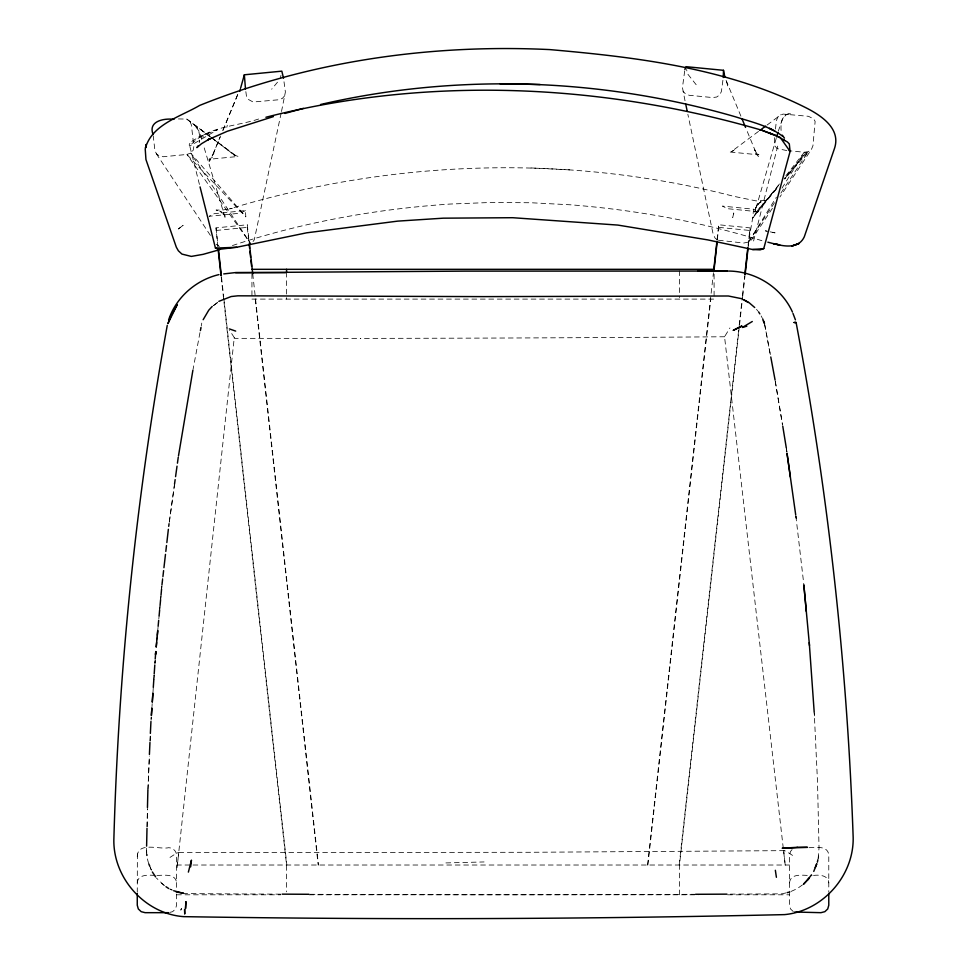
<?xml version="1.0" encoding="UTF-8"?>
<svg xmlns="http://www.w3.org/2000/svg" width="967" height="967" viewBox="0 0 967 967"><rect width="100%" height="100%" fill="white"/><g stroke="black" fill="none" stroke-linecap="round" stroke-linejoin="round"><path stroke-width="0.73" stroke-dasharray="4.83 3.63" d="M748.192 246.984L750.017 229.687L749.026 236.915M781.082 130.472C780.744 124.755 781.01 118.24 786.425 114.457L791.381 113.369L786.425 114.457L782.508 118.844L778.314 131.174M147.032 826.821L147.419 809.016M147.105 826.64L147.54 808.605M148.011 789.072L149.353 755.976M147.891 789.966L149.401 756.085M137.266 856.544C137.616 841.169 159.845 849.884 168.705 847.684C172.779 847.648 176.465 851.008 176.562 855.142L176.562 890.341M818.167 858.454L819.037 847.914L817.502 781.795L814.287 713.513M150.03 740.927L150.296 734.908M150.103 741.097L150.381 735.101M151.094 720.125L151.239 717.127L150.949 721.455M152.182 703.662L152 706.587M153.294 687.295L152.931 693.121M153.801 679.861L154.2 673.902M154.913 663.495L155.107 660.521M154.176 675.159L153.862 679.644L154.152 675.184M155.216 660.195L155.01 663.193L155.204 660.207M137.374 853.909L137.266 891.973M156.751 641.194L157.162 636.733M158.818 618.916L159.096 615.943M161.562 589.193L161.84 586.22M156.775 641.061L157.198 636.552M159.712 609.524L159.99 606.527M160.691 599.02L160.969 596.01M161.67 588.504L161.948 585.506M156.775 640.758L157.198 636.274M157.754 630.303L158.032 627.317M159.712 609.391L159.99 606.406M160.691 598.936L160.969 595.95M177.106 867.556L234.268 337.568L229.542 330.279M177.457 864.317L178.714 852.749L176.852 852.967L169.999 857.415M234.268 337.568L234.171 338.353L360.304 338.353M647.576 865.018L713.428 272.754M717.091 239.756L718.759 224.767L750.017 227.886L748.011 245.969M647.866 865.018L710.793 299.105M717.429 239.357L718.759 224.767M679.185 865.018L739.018 326.906M739.187 325.408L742.354 296.929M742.511 295.431L744.687 275.946M739.344 326.483L679.475 865.018L679.475 894.801M739.513 324.985L742.523 297.981M742.68 296.482L745.025 275.486M718.445 240.227L743.768 243.043L748.482 242.064L752.652 218.191L753.595 209.21L722.422 206.092L727.522 208.691L758.708 211.809L753.595 209.21M774.47 137.652L774.615 145.679L777.154 148.616L786.787 150.538M775.449 129.058L776.441 120.476L777.891 116.971L783.004 114.07L808.436 116.294L813.706 118.941L815.133 121.443L812.945 145.727L811.494 149.269L779.886 197.014M792.565 855.396L785.639 850.984L783.717 850.791L785.264 865.586L724.549 336.758L729.928 327.946M162.263 582.509L162.782 578.048M169.406 521.443L174.531 484.092M169.237 522.398L174.556 484.298M684.684 70.966L682.448 87.574L685.083 101.112M722.905 80.285L721.418 91.357L719.907 94.742L716.716 97.014L712.691 97.57L689.302 95.298L685.543 93.992L683.028 91.164M281.494 111.519L285.386 92.046L283.718 79.596M192.832 370.603L200.918 327.559M201.233 326.157L201.752 323.099M199.202 142.693L199.685 140.348L199.589 141.448C199.758 135.501 199.649 128.248 193.992 124.658L199.347 131.464L201.885 140.034M280.382 78.17L280.962 75.366M137.266 882.895C137.846 873.842 149.148 875.075 155.445 875.449M789.483 882.895C790.668 872.004 804.931 876.005 812.075 875.449M281.179 112.994L254.261 239.901L251.227 243.914M818.106 858.599L818.698 855.976M226.798 127.33L227.293 125.251M753.583 240.988L778.556 142.838M776.223 138.341L754.852 212.099L755.916 206.733L757.62 204.4L760.775 201.692L757.62 204.4L755.578 207.99L759.675 202.478L764.97 200.447L756.073 200.894L733.542 196.265C568.499 153.705 392.409 159.482 229.554 208.884L232.213 208.304L222.337 210.081L216.064 210.032L221.37 211.918L219.835 211.048L225.202 216.149L222.978 213.743L225.033 217.345L203.578 145.751M211.471 137.495L236.589 156.219L233.881 154.913L238.233 156.461L208.884 159.301L212.813 157.089L209.053 161.38L213.937 152.907L212.547 155.385L220.549 136.033M222.845 130.509L238.293 93.195M212.547 155.385L220.041 137.266M222.93 130.291L238.498 92.663M772.403 208.316L751.601 239.731L748.482 242.064L776.404 197.147M781.989 188.166L804.326 152.242L808.339 151.65L811.494 149.269M778.375 185.64L757.137 211.011L752.664 218.143M748.482 242.064L775.087 201.873M780.901 193.086L808.339 151.65L784.708 179.04M277.505 82.183L271.667 89.194M779.45 183.972L752.725 218.046L778.133 186.849M785.893 175.74L804.326 152.242L788.25 150.683M784.721 178.762L806.369 152.194L784.164 178.714M792.094 849.594L790.462 851.552L789.483 855.142L789.483 905.233L790.535 908.956L793.411 911.676M757.137 211.011L778.798 185.894M284.806 95.636L282.291 98.465L278.532 99.782L253.1 102.006L247.927 99.214L246.416 95.83L245.666 90.306M258.624 119.014C235.597 126.737 206.527 126.194 189.786 146.102L199.685 185.446M213.731 305.536L217.793 302.139M213.381 305.524L217.986 302.357M758.515 131.403L731.245 151.734L733.953 150.429L729.601 151.976L758.95 154.829L755.022 152.617L758.781 156.896L753.897 148.434L755.287 150.9L746.065 128.599M767.133 124.997L781.046 114.614M802.513 884.865L797.026 888.746L789.761 892.021M191.804 141.4L199.009 136.903L217.66 129.638L189.786 146.102A29.215 6.14 -18.7 0 1 191.865 141.387M245.413 210.576L240.312 213.175L209.126 216.282L214.239 213.683L245.413 210.576L245.811 216.813L186.885 154.454L163.508 156.727L159.495 156.122L156.34 153.741L154.877 150.211L153.245 135.888M232.418 245.558C302.864 222.156 376.501 208.945 450.501 204.025L490.438 202.49L530.847 202.744L570.82 204.823C635.331 209.924 699.383 221.455 761.271 240.493L764.111 241.218M170.011 912.34L172.634 911.676L175.51 908.956L176.562 905.233L176.562 891.828M785.869 892.928L781.977 893.834A1777.805 64.523 0 0 1 726.979 894.149M217.853 246.984L216.016 227.886L247.286 224.767L249.281 242.765M216.016 230.484L247.286 227.366L247.286 224.767M178.399 118.929L186.788 119.086L210.274 136.601M203.977 134.558L210.927 132.274M531.052 167.944L572.246 170.011M445.908 862.927L484.068 861.948M724.476 336.758L724.549 336.758A1900.602 64.438 -0.2 0 1 360.28 338.377M784.358 850.646L529.142 852.29L178.109 852.616M199.009 136.903L205.367 136.903M251.94 299.105L714.093 299.105L714.093 273.782M809.125 847.684C815.64 847.576 828.054 845.279 828.779 855.142L828.779 891.973M176.562 865.018L191.623 865.018M193.001 865.018L789.483 865.018M156.908 875.449C163.483 875.365 175.801 873.201 176.562 882.895M813.549 875.449C819.327 874.639 828.477 875.22 828.779 882.895M176.562 894.801L280.72 894.801M309.138 894.801L698.331 894.801M727.595 894.801L789.483 894.801M718.759 227.366L750.017 230.484M172.38 890.16L169.926 889.06L172.428 890.184M164.317 885.434L161.501 883.258M164.052 885.301L156.424 878.024M216.233 244.216L219.352 246.537M186.788 119.086L209.585 136.311M214.384 139.937L234.788 155.349L211.181 137.507M209.996 136.613L189.943 121.455L191.393 124.948L193.847 146.428L193.219 150.163L190.68 153.1L186.885 154.454L250.526 243.515L190.68 153.1L245.811 216.813M717.466 239.949L715.121 238.136L713.235 234.558L687.863 114.311M696.167 84.721L687.452 73.685L686.582 69.479M756.496 309.367L757.862 311.011M156.34 153.741L210.407 235.416M761.162 315.931L762.177 317.877M150.381 867.592L151.408 870.01M726.108 80.43L740.988 116.354M726.459 81.216L728.199 87.828M764.74 324.876L770.506 355.505M764.474 323.413L770.518 355.844M775.183 380.913L782.533 424.755M775.329 381.421L782.569 425.238M786.413 448.881L786.896 451.843M786.292 447.902L786.92 451.964M795.877 516.1L803.807 584.237M252.725 273.782L318.469 865.018M247.286 227.366L248.942 242.342M255.252 299.105L318.179 865.018M216.016 227.886L218.022 245.872M221.528 277.36L223.691 296.845M223.86 298.344L286.861 865.018M221.189 276.985L286.57 865.018L286.57 891.828M146.73 853.075L146.573 847.612A44.627 43.829 80.1 0 0 146.936 855.783M679.475 270.808L679.475 297.606M286.57 272.295L286.57 299.105M251.94 273.782L251.94 296.12M695.672 894.294A1777.805 64.523 0 0 1 483.258 894.753L482.884 894.753A1776.319 64.39 0 0 1 309.029 894.282M280.66 894.149A1776.319 64.39 0 0 1 184.008 893.581M151.287 869.998A44.627 43.829 80.1 0 1 150.127 867.484M148.688 863.604A44.627 43.829 80.1 0 1 147.129 857.1M733.76 213.091L732.696 217.66L733.76 213.091M181.397 908.593L180.865 910.02L181.397 908.593M180.454 227.33L178.339 228.998L183.138 225.323L180.454 227.33M774.954 232.842L765.332 230.835L774.954 232.842M796.228 518.687L795.805 515.713L796.228 518.687M814.444 715.87L814.238 712.872L814.444 715.87"/><path stroke-width="1.45" d="M146.609 846.125L146.996 828.308M147.455 807.53L147.891 789.966M149.414 754.465L149.958 742.438M150.369 733.409L150.949 721.455M151.879 708.122L151.372 715.568L151.892 708.086M152.883 693.242L152.278 702.175L152.931 693.121M153.294 687.295L153.801 679.861M154.2 673.902L154.805 664.982M155.216 659.035L155.723 652.145M155.796 651.601L155.518 654.562L155.796 651.565M156.751 641.194L156.207 647.141L156.63 642.559M157.307 635.259L157.718 630.798M158.129 626.338L158.673 620.391M159.096 615.943L159.64 609.996M160.051 605.535L160.607 599.6M161.018 595.14L161.562 589.193M157.198 636.552L157.754 630.544M713.598 271.243L716.934 241.266M714.262 267.823L717.103 242.342M744.844 274.447L747.854 247.467M745.182 273.987L748.023 248.483M161.972 584.745L162.577 579.499M162.927 576.55L163.604 570.639M163.943 567.689L165.478 554.393M165.816 551.444L166.493 545.533M166.844 542.584L168.367 529.3M190.668 866.843L191.454 860.134L188.372 872.113M283.524 78.218L281.82 71.159L244.349 74.797L245.485 88.916M168.717 526.338L169.056 523.715M723.28 77.517L723.485 70.313L686.014 66.675L684.866 69.588M174.531 484.092L175.148 479.62M175.571 476.634L177.021 466.167M177.432 463.181L178.266 457.21M178.496 455.808L192.832 370.603M167.255 325.408C136.565 494.608 118.772 666.106 113.901 837.99C112.257 877.178 144.446 913.742 183.609 916.643C383.923 919.895 584.298 919.194 784.6 914.613C823.437 910.926 854.985 874.531 853.099 835.561C847.068 663.374 827.957 491.695 796.071 322.386M200.411 330.581L200.967 327.632M244.349 74.797L240.65 87.973M239.852 91.236L240.287 89.109M817.369 862.177L817.901 859.687M200.048 186.897L215.448 248.096L219.086 249.341L236.685 247.262L306.672 232.817L397.679 221.129L443.212 218.179L512.655 217.708L617.877 225.081L707.844 239.901L752.64 249.522L760.122 249.861L763.761 248.604L790.099 151.408L789.302 143.89L787.392 141.968L775.22 135.102L761.573 130.158C601.341 83.452 428.127 75.825 265.901 117.261M776.634 136.903L777.891 132.612M815.266 867.544L816.777 863.688L813.755 871.412M168.596 319.968C176.042 297.389 195.902 280.007 218.941 274.604M203.155 319.702L208.751 310.202L212.22 306.43M811.494 874.833L807.372 880.2M198.223 145.715L196.893 147.625L201.511 143.72L210.48 138.378L207.893 139.78L227.257 131.282L273.431 116.596M759.953 130.34L765.634 126.109M752.29 321.503L742.33 327.462L746.814 326.205M218.832 301.353L231.186 296.531L237.834 295.817L483.331 296.615L728.381 295.999L741.689 298.694M219.739 249.655L203.13 254.345L191.321 256.412L181.929 254.079L178.363 250.791L176.32 247.177L145.944 159.531L145.231 149.075L146.235 144.482L145.558 147.685C152.315 124.247 180.72 116.572 199.673 105.415C310.202 60.945 431.077 43.914 549.8 49.595C636.915 57.21 727.559 68.125 806.587 108.086C821.225 115.617 840.807 128.478 834.654 147.975L804.29 236.83C797.545 251.202 779.595 245.183 767.834 242.185M284.842 113.453L303.384 108.352M787.162 892.626L789.761 892.021M320.585 104.496C457.161 72.936 601.643 77.892 736.153 117.019C752.012 122.108 769.055 125.928 782.581 136.178M727.257 271.062L464.39 271.135L235.561 272.634M223.728 273.915L235.066 272.621L285.652 272.694M174.012 119.352C164.33 118.095 147.746 120.935 153.088 134.461M752.64 249.522L763.761 248.604M215.448 248.096L236.685 247.262M697.63 271.243L727.728 271.05M251.94 269.322L714.093 269.322M168.705 912.679L145.123 912.679L141.194 911.676L138.317 908.956L137.266 905.233L137.266 893.315M499.903 83.718L540.106 84.516M728.755 271.062C755.481 271.268 781.457 287.525 792.457 312.051M179.016 892.468L183.718 893.351L173.661 890.74M176.042 891.816L178.641 892.408M794.729 912.014L820.923 912.679L824.851 911.676L827.728 908.956L828.779 905.233L828.779 893.315M229.372 328.901L235.682 331.101M761.573 130.158L780.2 137.459L790.099 151.408M772.065 129.663L769.466 128.345L774.76 131.053M748.289 302.502L743.647 299.734L748.99 302.586L754.719 307.518M165.986 886.703L168.705 888.516M769.587 132.805L770.892 133.809M783.234 139.417L784.648 140.578M782.303 135.175L784.455 138.124M152.351 871.968L155.578 876.876M758.551 311.833L759.857 313.888M763.338 320.826L764.474 323.413M148.821 863.978L149.861 866.384M742.027 118.844L745.557 127.414M762.673 318.844L764.413 323.28M792.988 313.453L795.418 319.847M775.353 870.276L776.404 877.299M685.7 104.049L687.247 111.374M723.485 70.313L724.924 77.324M770.784 356.968L775.087 380.055M782.762 426.217L786.292 447.902M795.696 514.819L787.005 453.221L790.353 477.021M146.779 854.453L146.887 855.444M249.45 244.264L252.725 273.782M249.111 243.841L249.607 248.338M249.945 251.335L250.61 257.331M250.949 260.328L251.613 266.324M218.361 248.87L221.358 275.861M218.191 249.982L221.02 275.486M806.309 611.458L803.831 584.805L809.5 645.569M809.246 642.632L814.214 712.341M286.57 269.322L286.57 272.295M726.979 894.149A1777.805 64.523 0 0 1 695.672 894.294M309.029 894.282A1776.319 64.39 0 0 1 282.146 894.149M185.882 901.74L185.531 908.509L185.882 901.74M184.624 909.524L184.721 913.779L184.624 909.524M171.244 315.206L167.932 323.607L177.263 304.605L171.244 315.206M809.077 878.266L803.613 884.092L809.077 878.266M741.725 326.072L733.349 330.291L741.725 326.072M796.868 244.228L791.719 246.077L799.177 243.418L796.868 244.228M797.159 847.297L782.194 848.228L807.505 847.334L797.159 847.297M794.064 322.507L795.805 322.47L794.064 322.507M776.622 244.276L773.527 243.624L779.813 244.965L776.622 244.276"/></g></svg>
